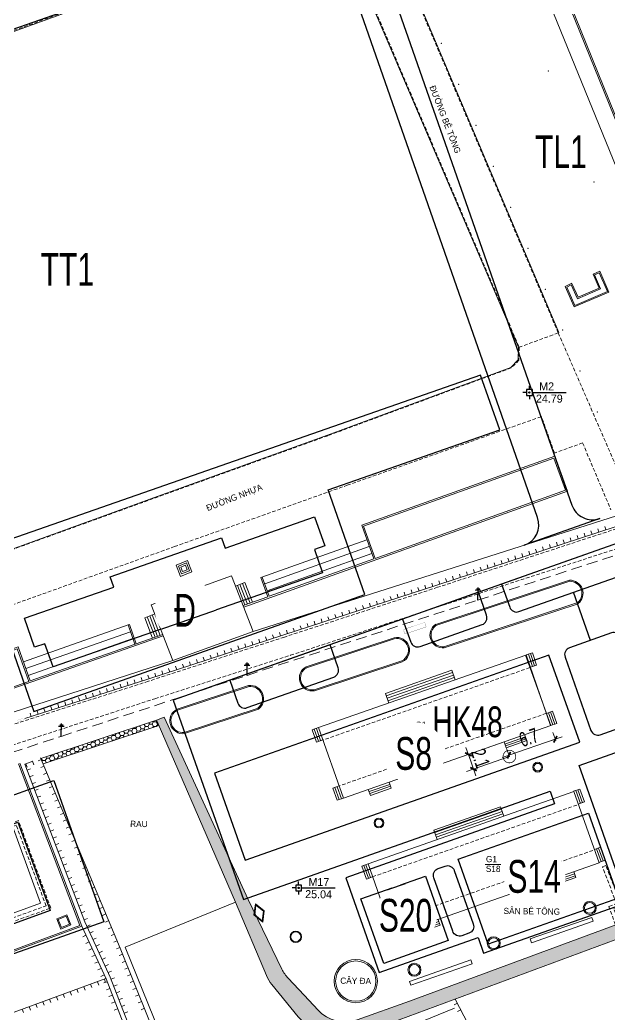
# Model space of a CAD drawing. Header units: inches. Extents: x 496359 to 501064, y 2374078 to 2377203.
# Drawn here: x 500364.5 to 500445.4, y 2376310.4 to 2376447.1 of the extents above; entities that cross this region are included whole.
import ezdxf
from ezdxf.enums import TextEntityAlignment as Align

# ---------------------------------------------------------------- set-up
doc = ezdxf.new("R2010")
doc.units = ezdxf.units.IN
doc.header["$MEASUREMENT"] = 0
doc.linetypes.add('DASHED', pattern=[0.75, 0.5, -0.25])
for name, color, linetype in [('cd', 7, 'Continuous'), ('chu', 6, 'Continuous'), ('coc', 1, 'Continuous'), ('MANH', 147, 'Continuous'), ('MOC - DC2', 1, 'Continuous'), ('NOI', 2, 'Continuous'), ('tl', 8, 'Continuous')]:
    doc.layers.add(name, color=color, linetype=linetype)
for name, color, linetype, lineweight in [('EG Text2', 7, 'Continuous', 18), ('ISO', 252, 'Continuous', 20), ('LC Dim', 8, 'Continuous', 18), ('LC Net dam 1', 30, 'Continuous', 30), ('LC Net manh', 239, 'Continuous', 5)]:
    doc.layers.add(name, color=color, linetype=linetype, lineweight=lineweight)
doc.styles.add('dien giai', font='', dxfattribs={"width": 0.8})
doc.styles.add('EG Hai', font='')
doc.styles.add('style1', font='')
doc.styles.get('dien giai').set_extended_font_data('.VnArial NarrowH')
doc.styles.get('EG Hai').set_extended_font_data('.VnArial NarrowH')
doc.styles.get('style1').set_extended_font_data('.VnAvantH')
doc.dimstyles.new('DIM300', dxfattribs={"dimscale": 0.5, "dimtxt": 2, "dimasz": 0.007, "dimexe": 1, "dimexo": 0, "dimgap": 0.4, "dimtad": 1, "dimtoh": 1, "dimdec": 1, "dimzin": 1, "dimdsep": 46, "dimtxsty": 'dien giai', "dimblk": 'rowdim', "dimcen": 2.5, "dimclrd": 256, "dimclre": 256, "dimclrt": 2, "dimazin": 0, "dimtfac": 1, "dimtdec": 1, "dimtix": 1, "dimtmove": 2, "dimatfit": 0, "dimldrblk": 'dot leader', "dimfxl": 2, "dimtolj": 1, "dimtzin": 0, "dimlwd": -1, "dimlwe": -1, "dimarcsym": 1})
pattern_1 = [(359.267215784, (-736010.08436, -2368366.01803), (0.566607394046, 0.317539068605), [0.375, -0.75]), (119.267215784, (-736010.08436, -2368366.01803), (-0.55830059713, 0.331926862913), [0.375, -0.75]), (59.267215784, (-736010.08436, -2368366.01803), (0.008306796916, 0.64946593152), [-0.75, 0.375])]

# ---------------------------------------------------------------- blocks, each defined once
blk = doc.blocks.new('1')
at = {"layer": 'tl', "color": 250, "lineweight": 0}
blk.add_line((0, -0.5), (0, 0), dxfattribs=at)
blk = doc.blocks.new('cdien')
at = {"layer": 'cd', "extrusion": (-0.000518657, 0.000768986, 1)}
for p, q in [((-0.8, 2.78, 0), (0.76, 2.78, 0)), ((-0.46, 3.14, 0), (0.49, 3.14, 0)), ((0, 0), (0, 3.5, 0))]:
    blk.add_line(p, q, dxfattribs=at)
blk = doc.blocks.new('2')
at = {"layer": 'coc'}
blk.add_blockref('1', (0, 0.5), dxfattribs=at)
blk = doc.blocks.new('MOC')
at = {"layer": 'MOC - DC2'}
for points in [[(-0.4, 0), (-0.9, 0)], [(0, 0.4), (0, 0.9)], [(0.4, 0), (5.03, 0)], [(0, -0.4), (0, -0.9)]]:
    blk.add_lwpolyline(points, dxfattribs=at)
blk.add_lwpolyline([(-0.4, -0.4), (0.4, -0.4), (0.4, 0.4), (-0.4, 0.4)], close=True, dxfattribs=at)
blk.add_circle((0, 0), 0.0868, dxfattribs=at)
blk = doc.blocks.new('Nền HT mới')
at = {"layer": 'MANH', "lineweight": 0}
h = blk.add_hatch(dxfattribs=at)
h.set_pattern_fill('HONEY', color=8, scale=3, angle=-0.7328, style=0)
h.set_pattern_definition(pattern_1)
h.paths.add_polyline_path([(488.18, 64.77), (488.49, 64.03), (504.37, 69.29), (504.27, 69.52), (504.04, 70.02)])
h = blk.add_hatch(dxfattribs=at)
h.set_pattern_fill('HONEY', color=8, scale=3, angle=-0.7328, style=0)
h.set_pattern_definition(pattern_1)
h.paths.add_polyline_path([(522.14, 34.58, -0.075331), (521.29, 35.81), (516.63, 45.39), (505.09, 70.45), (504.04, 70.02), (504.27, 69.52), (514.92, 45.05), (519.15, 34.94, 0.072498), (519.9, 33.71), (523.52, 29.29, 0.090171), (524.88, 28.13), (526.96, 26.92, 0.223732), (531.21, 26.56), (568.27, 40.33), (567.66, 42.11), (567.66, 42.11), (538.81, 31.41), (531.6, 28.85, -0.300657), (526.24, 30.17), (524.32, 32.26)])
at = {"layer": 'chu', "color": 6, "lineweight": 0, "elevation": -28.38}
for points in [[(539.51, 68.69), (541.66, 68.66)], [(549.21, 50.22), (551.36, 50.19)]]:
    blk.add_lwpolyline(points, dxfattribs=at)
at = {"layer": 'MANH', "color": 1, "linetype": 'DASHED', "lineweight": 0, "ltscale": 3, "elevation": -28.38}
blk.add_lwpolyline([(338.8, 83.45), (320.94, 78.75), (340.42, 30.66), (364.41, 31.76), (393.69, 33.78), (433.64, 49.39), (462.8, 58.64), (490.97, 67.81), (516.49, 76.2), (548.21, 86.54), (576.26, 95.7), (610.19, 94.18), (634.86, 101.12), (676.11, 115.48), (714.18, 128.71), (753.35, 142.39), (783.93, 137.98), (839.41, 172.28), (890.57, 190.2), (916.29, 216.65), (939.12, 240.49), (989.34, 305.87)], dxfattribs=at)
at = {"layer": 'MANH', "color": 3, "linetype": 'DASHED', "lineweight": 0, "elevation": -28.38}
for points in [[(556.6, 214.06), (559, 210.7), (599.01, 111.59), (598.35, 108.37), (595.78, 105.71), (542.67, 88.3), (521.63, 81.47), (502.95, 75.39), (481.94, 68.66), (452.95, 59.08)], [(559.23, 123.26), (532.98, 185.24), (531.51, 186.83), (529.4, 187.33), (497.98, 175.91), (466.68, 164.56), (427.19, 150.06), (425.58, 150.41), (422.55, 153.6), (417.52, 158.68), (414.53, 163.86)], [(480.41, 92.1), (456.05, 83.39), (453.21, 84.23), (444.76, 106.69), (437.29, 126.74), (431.92, 141.14), (432.25, 144.44), (434.96, 146.81), (468.96, 159.18), (499.83, 170.41), (524.34, 179.32), (528.09, 179.19), (530.04, 177.09), (553.87, 121.3), (553.84, 119.5), (552.77, 118.45), (527.58, 109.13), (504.3, 100.74), (480.41, 92.1)], [(559.23, 123.26), (553.87, 121.3)], [(559.23, 123.26), (565.51, 108.81)], [(456.19, 75.83), (456.19, 75.83), (482.78, 85.36), (506.52, 93.89), (530.25, 102.32), (556.92, 111.76)], [(562.59, 108.14), (558.71, 106.75), (556.92, 111.76)], [(562.59, 108.14), (566.47, 98.93)], [(565.51, 108.81), (569.33, 99.98)], [(453.92, 56.65), (482.78, 66.13), (503.84, 72.99), (522.46, 78.96), (543.39, 85.83), (596.72, 103.19), (599.35, 104.04), (599.57, 103.72)]]:
    blk.add_lwpolyline(points, dxfattribs=at)
at = {"layer": 'MANH', "lineweight": 0, "elevation": -28.38}
for points in [[(548.54, 191.86), (584.51, 103.64), (517.34, 82.21)], [(559.32, 123.3), (533.06, 185.3), (531.56, 186.92), (529.39, 187.43), (497.95, 176.01), (466.65, 164.65), (427.18, 150.17), (425.63, 150.51), (422.88, 153.4)], [(560.2, 129.63), (561.44, 126.85), (566.18, 128.87), (564.94, 131.73)], [(560.4, 129.56), (561.52, 127.05), (565.98, 128.95), (564.86, 131.53)], [(561.02, 129.88), (561.88, 127.96), (565.06, 129.32), (564.22, 131.26)], [(561.11, 130.04), (561.95, 128.16), (564.86, 129.39), (564.02, 131.33)], [(564.02, 131.33), (564.94, 131.73)], [(564.22, 131.26), (564.86, 131.53)], [(561.09, 130.08), (560.2, 129.63)], [(561.02, 129.88), (560.4, 129.56)], [(581.55, 116.84), (586.94, 103.13), (542.58, 88.59), (521.53, 81.76), (502.85, 75.67), (485.98, 70.27)], [(558.75, 106.38), (560.49, 101.52), (516.03, 85.59)], [(532.25, 96.84), (558.77, 106.32)], [(532.5, 96.72), (558.65, 106.06)], [(558.65, 106.06), (560.23, 101.64), (534.1, 92.27)], [(532.25, 96.84), (533.91, 92.21)], [(532.5, 96.72), (534.1, 92.27)], [(532.95, 94.83), (518.4, 89.64)], [(533.28, 93.89), (518.92, 88.77)], [(533.62, 92.95), (519.26, 87.83)], [(507.35, 89.8), (506.74, 91.35), (508.3, 91.97), (508.92, 90.43), (507.35, 89.8)], [(533.91, 92.21), (519.54, 87.06)], [(517.34, 82.21), (506.29, 78.22), (503.33, 85.89), (514.37, 89.87), (517.34, 82.21)], [(516.2, 88.94), (514.92, 88.45)], [(516.2, 88.94), (517.24, 86.24)], [(518.4, 89.64), (519.35, 86.99)], [(518.58, 89.71), (519.54, 87.06)], [(542.4, 83.21), (560.79, 89.27)], [(542.44, 83.07), (560.84, 89.13)], [(515.18, 88.55), (516.21, 85.87)], [(515.52, 88.68), (516.56, 85.99)], [(515.86, 88.81), (516.9, 86.11)], [(519.35, 86.99), (515.96, 85.78)], [(543.53, 80.11), (561.93, 86.2)], [(543.58, 79.97), (561.98, 86.05)], [(502.44, 84.12), (503.81, 84.65)], [(502.44, 84.12), (503.52, 81.32)], [(502.78, 84.25), (503.87, 81.44)], [(503.12, 84.38), (504.21, 81.56)], [(503.46, 84.51), (504.56, 81.69)], [(500.14, 83.14), (485.78, 78.06)], [(500.47, 82.19), (486.12, 77.12)], [(500.14, 83.14), (500.33, 83.2)], [(500.14, 83.14), (501.08, 80.47)], [(500.33, 83.2), (501.26, 80.53)], [(485.05, 80.11), (458.25, 70.55), (459.97, 65.85), (504.98, 81.62)], [(500.81, 81.25), (486.45, 76.17)], [(486.69, 75.43), (504.91, 81.81)], [(524.62, 77.37), (536.68, 81.36)], [(524.67, 77.23), (536.72, 81.22)], [(484.93, 79.85), (458.51, 70.43), (460.09, 66.1), (486.51, 75.36)], [(484.93, 79.85), (486.51, 75.36)], [(485.05, 80.11), (486.69, 75.43)], [(555.69, 79.3), (554.84, 79.01)], [(556.27, 77.62), (555.69, 79.3)], [(506.29, 78.22), (451.37, 60.46), (447.87, 66.96)], [(525.69, 74.22), (537.76, 78.2)], [(525.74, 74.07), (537.81, 78.06)], [(554.77, 78.98), (526.29, 69.01)], [(558.21, 69.31), (554.72, 78.97)], [(558.19, 69.3), (554.84, 79.01)], [(555.7, 77.43), (555.13, 79.1)], [(555.99, 77.53), (555.41, 79.2)], [(544.61, 76.9), (535.51, 73.71)], [(544.72, 76.57), (535.62, 73.38)], [(544.61, 76.9), (545.07, 75.58)], [(556.27, 77.62), (555.42, 77.33)], [(544.84, 76.24), (535.74, 73.05)], [(544.95, 75.91), (535.85, 72.72)], [(506.89, 71.55), (516.71, 74.81)], [(506.93, 71.41), (516.76, 74.67)], [(535.51, 73.71), (535.97, 72.39)], [(507.86, 68.34), (518.01, 71.7)], [(507.91, 68.2), (518.06, 71.56)], [(558.46, 71.27), (557.61, 70.97)], [(558.48, 69.4), (557.9, 71.07)], [(558.76, 69.5), (558.18, 71.17)], [(559.04, 69.59), (558.46, 71.27)], [(488.18, 64.77), (504.04, 70.02)], [(488.49, 64.03), (504.37, 69.29)], [(525.44, 68.7), (526.29, 69.01)], [(526.04, 67.04), (525.44, 68.7)], [(526.32, 67.14), (525.73, 68.8)], [(526.6, 67.24), (526.01, 68.9)], [(529.73, 59.33), (526.29, 69.01)], [(558.21, 69.31), (529.73, 59.33)], [(559.04, 69.59), (558.19, 69.3)], [(526.04, 67.04), (526.88, 67.34)], [(552.08, 66.24), (551.79, 67.06)], [(551.9, 66.75), (554.73, 67.75)], [(551.99, 66.5), (554.82, 67.49)], [(552.08, 66.24), (554.91, 67.24)], [(554.91, 67.24), (554.62, 68.06)], [(487.07, 64.4), (485.97, 63.99), (494.21, 42.32), (497.7, 34.73), (509.69, 3.79), (509.95, 3.18), (517.32, -13.85), (536.23, -22.81)], [(538.24, -20.41), (533.23, -17.42), (518.93, -10.75), (499.08, 38.69), (488.14, 64.86)], [(485.09, 64.04), (493.54, 41.84), (461.38, 29.95)], [(485.28, 64.12), (493.8, 41.72), (461.45, 29.77)], [(536.27, 60.71), (535.99, 61.53)], [(528.29, 60.7), (529.14, 61)], [(528.88, 59.03), (528.29, 60.7)], [(529.16, 59.13), (528.57, 60.8)], [(529.45, 59.23), (528.85, 60.9)], [(564.84, 50.45), (536.54, 40.5), (533.11, 50.28), (561.39, 60.23)], [(533.44, 59.71), (533.15, 60.53)], [(533.26, 60.22), (536.1, 61.22)], [(533.35, 59.97), (536.19, 60.97)], [(533.44, 59.71), (536.27, 60.71)], [(561.35, 60.27), (562.2, 60.57)], [(564.84, 50.45), (561.39, 60.23)], [(562.27, 58.6), (561.64, 60.37)], [(562.55, 58.7), (561.92, 60.47)], [(562.83, 58.8), (562.2, 60.57)], [(528.88, 59.03), (529.73, 59.33)], [(561.99, 58.51), (562.83, 58.8)], [(542.15, 54.92), (551.3, 58.13)], [(542.27, 54.59), (551.41, 57.81)], [(542.38, 54.27), (551.53, 57.49)], [(551.3, 58.13), (551.75, 56.84)], [(542.49, 53.95), (551.64, 57.17)], [(484.39, 55.09), (488.12, 44.88)], [(542.15, 54.92), (542.61, 53.62)], [(564.2, 52.27), (565.05, 52.57)], [(565.11, 50.61), (564.48, 52.37)], [(565.39, 50.71), (564.76, 52.47)], [(565.67, 50.81), (565.05, 52.57)], [(564.83, 50.5), (565.67, 50.81)], [(533.11, 50.28), (532.26, 49.98)], [(532.88, 48.21), (532.26, 49.98)], [(533.16, 48.31), (532.54, 50.08)], [(533.44, 48.41), (532.82, 50.18)], [(561.65, 48.42), (561.36, 49.23)], [(565.31, 49.88), (565.78, 50.05)], [(533.72, 48.51), (532.88, 48.21)], [(558.78, 47.41), (558.49, 48.22)], [(558.6, 47.92), (561.47, 48.93)], [(558.69, 47.66), (561.56, 48.67)], [(558.78, 47.41), (561.65, 48.42)], [(464.02, 36.09), (488.12, 44.88)], [(516.48, -2.46), (499.73, 38.85), (514.92, 45.05)], [(539.99, 41.37), (542.82, 42.37)], [(543, 41.86), (542.71, 42.67)], [(555.55, 39.45), (564.04, 42.4), (563.85, 42.94), (555.36, 39.99), (555.55, 39.45)], [(493.8, 41.72), (497.12, 34.49), (509.11, 3.55), (509.37, 2.94), (515.96, -13.27), (502.47, -17.83), (485.59, -23.58)], [(535.92, 42.27), (535.07, 41.97)], [(535.69, 40.21), (535.07, 41.97)], [(535.98, 40.3), (535.36, 42.07)], [(536.26, 40.4), (535.64, 42.17)], [(540.17, 40.86), (539.88, 41.68)], [(540.08, 41.11), (542.91, 42.11)], [(540.17, 40.86), (543, 41.86)], [(536.54, 40.5), (535.69, 40.21)], [(538.79, 34.14), (547.23, 37.09), (547.42, 36.55), (538.98, 33.61), (538.79, 34.14)], [(479.98, 28.27), (497.11, 34.52)], [(545.1, 31.72), (566.12, -8.81)], [(544.97, 30.44), (526.24, 22.82)]]:
    blk.add_lwpolyline(points, dxfattribs=at)
for points in [[(553.54, 186.04), (565.11, 190.21), (593, 121.22), (581.55, 116.84)], [(553.8, 185.92), (565, 189.96), (592.74, 121.34), (581.66, 117.1)], [(480.38, 92.19), (456.05, 83.5), (453.29, 84.31), (444.86, 106.72), (437.38, 126.78), (432.02, 141.15), (432.35, 144.39), (435.01, 146.72), (469, 159.09), (499.87, 170.31), (524.36, 179.22), (528.04, 179.09), (529.95, 177.03), (553.77, 121.28), (553.74, 119.54), (552.71, 118.53), (527.55, 109.23), (504.27, 100.83)], [(507.35, 89.8), (506.74, 91.35), (508.3, 91.97), (508.92, 90.43)], [(507.49, 90.13), (507.06, 91.21), (508.16, 91.65), (508.6, 90.57)], [(507.63, 90.45), (507.39, 91.07), (508.02, 91.33), (508.27, 90.71)], [(517.63, 44.8), (517.44, 43.27), (518.67, 42.27), (518.84, 43.83)], [(517.71, 44.61), (517.55, 43.31), (518.59, 42.47), (518.74, 43.78)], [(490.93, 41.34), (492.31, 41.91), (491.74, 43.29), (490.36, 42.72)], [(491.01, 41.53), (492.12, 41.99), (491.66, 43.1), (490.55, 42.64)]]:
    blk.add_lwpolyline(points, close=True, dxfattribs=at)
for points, const_width in [([(538.16, 81.88), (541.09, 82.86), (540.89, 83.47), (537.95, 82.5), (538.17, 81.88)], 0.02), ([(486.01, 70.19), (485.07, 69.86), (485.01, 70.05), (485.95, 70.38), (486.01, 70.19)], 0.01), ([(488.18, 64.77), (487.07, 64.4), (487, 64.59), (488.11, 64.96), (488.18, 64.77)], 0.01)]:
    blk.add_lwpolyline(points, dxfattribs=dict(at, const_width=const_width))
at = {"layer": 'MANH', "linetype": 'DASHED', "lineweight": 0, "elevation": -28.38}
for points in [[(555.33, 77.26), (526.9, 67.3)], [(557.61, 70.98), (529.13, 61)], [(533.72, 48.51), (562.01, 58.46)], [(535.92, 42.27), (564.21, 52.22)]]:
    blk.add_lwpolyline(points, dxfattribs=at)
at = {"layer": 'MANH', "lineweight": 0, "elevation": -28.38}
blk.add_lwpolyline([(568.27, 40.33), (531.21, 26.56, -0.223732), (526.96, 26.92), (524.88, 28.13, -0.090171), (523.52, 29.29), (519.9, 33.71, -0.072498), (519.15, 34.94), (514.92, 45.05), (504.27, 69.52), (504.04, 70.02), (505.09, 70.45), (516.63, 45.39), (521.29, 35.81, 0.075331), (522.14, 34.58), (524.32, 32.26), (526.24, 30.17, 0.300657), (531.6, 28.85), (538.81, 31.41), (567.66, 42.11)], format="xyb", dxfattribs=at)
at = {"layer": 'MANH', "color": 5, "linetype": 'DASHED', "lineweight": 0, "elevation": -28.38}
for points in [[(459, 46.8), (463.51, 34.86), (489.53, 44.22), (485.09, 56.24), (476.03, 52.96)], [(468.23, 49.61), (459.65, 46.51), (463.81, 35.49), (488.89, 44.52), (484.79, 55.6), (476.2, 52.49)], [(567.1, 41.92), (566.2, 44.42), (567.24, 44.83), (565.31, 49.88)], [(567.66, 42.11), (566.87, 44.15), (567.88, 44.55), (565.78, 50.05)]]:
    blk.add_lwpolyline(points, dxfattribs=at)
at = {"layer": 'MANH', "lineweight": 0}
for centre, radius in [((556.42, 63.58, -28.38), 0.675), ((556.42, 63.58, -28.38), 0.525), ((534.61, 55.91, -2.45), 0.675), ((534.61, 55.91, -2.45), 0.525), ((563.57, 44.24, -2.51), 0.892), ((563.57, 44.24, -2.51), 0.742), ((523.18, 40.27, -3.44), 0.787), ((523.18, 40.27, -3.44), 0.687), ((550.38, 39.39, -2.54), 0.892), ((550.38, 39.39, -2.54), 0.742), ((531.43, 34.18, -28.38), 2.97), ((531.43, 34.18, -28.38), 2.77), ((539.48, 35.73, -28.38), 0.892), ((539.48, 35.73, -28.38), 0.742)]:
    blk.add_circle(centre, radius, dxfattribs=at)
for centre, radius, start, end in [((560.82, 87.46, -2.61), 1.82, 309.3992, 91.064), ((560.82, 87.46, -2.61), 1.67, 309.3992, 91.064), ((543.4, 81.74, -2.61), 1.78, 124.1823, 275.7789), ((543.4, 81.74, -2.61), 1.63, 124.1823, 275.7789), ((537.06, 79.65, -2.62), 1.76, 295.4032, 102.483), ((537.06, 79.65, -2.62), 1.61, 295.4032, 102.483), ((525.45, 75.82, -2.53), 1.77, 118.2462, 279.1975), ((525.45, 75.82, -2.53), 1.62, 118.2462, 279.1975), ((516.92, 72.99, -2.73), 1.83, 308.6224, 96.3221), ((516.92, 72.99, -2.73), 1.68, 308.6224, 96.3221), ((507.67, 69.96, -2.66), 1.78, 116.2236, 277.6097), ((507.67, 69.96, -2.66), 1.63, 116.2236, 277.6097)]:
    blk.add_arc(centre, radius, start, end, dxfattribs=at)
for p in [(543.16, 163.04, -2.69), (557.86, 159.24, -2.26), (545.55, 157.41, -2.69), (547.93, 151.79, -2.69), (561, 151.63, -2.26), (550.31, 146.16, -2.69), (564.13, 144.02, -2.26), (552.7, 140.53, -2.69), (555.08, 134.9, -2.69), (557.46, 129.27, -2.69), (559.84, 123.64, -2.69), (562.23, 118.02, -2.69), (564.61, 112.39, -2.69)]:
    blk.add_point(p, dxfattribs=at)
at = {"layer": 'MOC - DC2', "lineweight": 0}
for p in [(555.28, 115.07, -3.58), (523.58, 46.98, -3.34)]:
    blk.add_point(p, dxfattribs=at)
at = {"layer": 'cd', "lineweight": 0, "xscale": 0.5, "yscale": 0.5, "zscale": 0.5, "rotation": 359.2672157837458}
for p in [(548.21, 86.54, -2.48), (516.49, 76.2, -2.58), (490.97, 67.81, -2.96)]:
    blk.add_blockref('cdien', p, dxfattribs=at)
at = {"layer": 'MOC - DC2', "lineweight": 0}
for p in [(555.28, 115.07, -3.56), (523.58, 46.98, -3.34)]:
    blk.add_blockref('MOC', p, dxfattribs=at)
at = {"layer": 'NOI', "lineweight": 0}
for name, p, rotation in [('1', (562.93, 95.26, -28.38), 198.1495761537574), ('1', (563.88, 95.57, -28.38), 198.1495761537574), ('1', (564.83, 95.88, -28.38), 198.1495761537574), ('1', (565.78, 96.19, -28.38), 198.1495761537574), ('1', (559.13, 94.01, -28.38), 198.1495761537574), ('1', (560.08, 94.33, -28.38), 198.1495761537574), ('1', (561.03, 94.64, -28.38), 198.1495761537574), ('1', (561.98, 94.95, -28.38), 198.1495761537574), ('1', (554.38, 92.46, -28.38), 198.1495761537574), ('1', (555.33, 92.77, -28.38), 198.1495761537574), ('1', (556.28, 93.08, -28.38), 198.1495761537574), ('1', (557.23, 93.39, -28.38), 198.1495761537574), ('1', (558.18, 93.7, -28.38), 198.1495761537574), ('1', (550.58, 91.21, -28.38), 198.1495761537574), ('1', (551.53, 91.52, -28.38), 198.1495761537574), ('1', (552.48, 91.83, -28.38), 198.1495761537574), ('1', (553.43, 92.14, -28.38), 198.1495761537574), ('1', (546.78, 89.96, -28.38), 198.1495761537574), ('1', (547.73, 90.28, -28.38), 198.1495761537574), ('1', (548.68, 90.59, -28.38), 198.1495761537574), ('1', (549.63, 90.9, -28.38), 198.1495761537574), ('1', (542.02, 88.41, -28.38), 197.9854804775072), ('1', (542.97, 88.72, -28.38), 198.1495761537574), ('1', (543.92, 89.03, -28.38), 198.1495761537574), ('1', (544.87, 89.34, -28.38), 198.1495761537574), ('1', (545.83, 89.65, -28.38), 198.1495761537574), ('1', (538.22, 87.17, -28.38), 197.9854804775072), ('1', (539.17, 87.48, -28.38), 197.9854804775072), ('1', (540.12, 87.79, -28.38), 197.9854804775072), ('1', (541.07, 88.1, -28.38), 197.9854804775072), ('1', (533.46, 85.63, -28.38), 197.9854804775072), ('1', (534.41, 85.94, -28.38), 197.9854804775072), ('1', (535.37, 86.25, -28.38), 197.9854804775072), ('1', (536.32, 86.56, -28.38), 197.9854804775072), ('1', (537.27, 86.86, -28.38), 197.9854804775072), ('1', (529.66, 84.39, -28.38), 197.9854804775072), ('1', (530.61, 84.7, -28.38), 197.9854804775072), ('1', (531.56, 85.01, -28.38), 197.9854804775072), ('1', (532.51, 85.32, -28.38), 197.9854804775072), ('1', (525.85, 83.16, -28.38), 197.9854804775072), ('1', (526.81, 83.47, -28.38), 197.9854804775072), ('1', (527.76, 83.78, -28.38), 197.9854804775072), ('1', (528.71, 84.09, -28.38), 197.9854804775072), ('1', (521.1, 81.61, -28.38), 198.0342030813725), ('1', (522.05, 81.92, -28.38), 197.9854804775072), ('1', (523, 82.23, -28.38), 197.9854804775072), ('1', (523.95, 82.54, -28.38), 197.9854804775072), ('1', (524.9, 82.85, -28.38), 197.9854804775072), ('1', (517.3, 80.38, -28.38), 198.0342030813725), ('1', (518.25, 80.69, -28.38), 198.0342030813725), ('1', (519.2, 81, -28.38), 198.0342030813725), ('1', (520.15, 81.31, -28.38), 198.0342030813725), ('1', (512.54, 78.83, -28.38), 198.0342030813725), ('1', (513.49, 79.14, -28.38), 198.0342030813725), ('1', (514.44, 79.45, -28.38), 198.0342030813725), ('1', (515.39, 79.76, -28.38), 198.0342030813725), ('1', (516.34, 80.07, -28.38), 198.0342030813725), ('1', (508.74, 77.59, -28.38), 198.0342030813725), ('1', (509.69, 77.9, -28.38), 198.0342030813725), ('1', (510.64, 78.21, -28.38), 198.0342030813725), ('1', (511.59, 78.52, -28.38), 198.0342030813725), ('1', (504.93, 76.35, -28.38), 198.0342030813725), ('1', (505.88, 76.66, -28.38), 198.0342030813725), ('1', (506.84, 76.97, -28.38), 198.0342030813725), ('1', (507.79, 77.28, -28.38), 198.0342030813725), ('1', (500.18, 74.82, -28.38), 197.7728068051861), ('1', (501.13, 75.12, -28.38), 197.7728068051861), ('1', (502.08, 75.43, -28.38), 197.7728068051861), ('1', (503.03, 75.73, -28.38), 198.0342030813725), ('1', (503.98, 76.04, -28.38), 198.0342030813725), ('1', (496.37, 73.6, -28.38), 197.7728068051861), ('1', (497.32, 73.9, -28.38), 197.7728068051861), ('1', (498.27, 74.21, -28.38), 197.7728068051861), ('1', (499.22, 74.51, -28.38), 197.7728068051861), ('1', (491.61, 72.07, -28.38), 197.7728068051861), ('1', (492.56, 72.37, -28.38), 197.7728068051861), ('1', (493.51, 72.68, -28.38), 197.7728068051861), ('1', (494.46, 72.98, -28.38), 197.7728068051861), ('1', (495.41, 73.29, -28.38), 197.7728068051861), ('1', (487.8, 70.85, -28.38), 197.7728068051861), ('1', (488.75, 71.15, -28.38), 197.7728068051861), ('1', (489.7, 71.46, -28.38), 197.7728068051861), ('1', (490.65, 71.76, -28.38), 197.7728068051861), ('1', (486.84, 70.54, -28.38), 197.7728068051861), ('2', (487.04, 64.39, -28.38), 200.8257501729812), ('2', (488.24, 64.63, -28.38), 112.6837127364963), ('2', (486.1, 64.04, -28.38), 200.8257501729812), ('2', (486.28, 63.18, -28.38), 290.8257501640903), ('2', (488.63, 63.71, -28.38), 112.6837127364963), ('2', (486.63, 62.25, -28.38), 290.8257501640903), ('2', (486.99, 61.31, -28.38), 290.8257501640903), ('2', (489.01, 62.78, -28.38), 112.6837127364963), ('2', (489.4, 61.86, -28.38), 112.6837127364963), ('2', (487.34, 60.38, -28.38), 290.8257501640903), ('2', (489.78, 60.94, -28.38), 112.6837127364963), ('2', (487.7, 59.44, -28.38), 290.8257501640903), ('2', (490.17, 60.02, -28.38), 112.6837127364963), ('2', (490.55, 59.09, -28.38), 112.6837127364963), ('2', (488.06, 58.51, -28.38), 290.8257501640903), ('2', (488.41, 57.57, -28.38), 290.8257501640903), ('2', (490.94, 58.17, -28.38), 112.6837127364963), ('2', (488.77, 56.64, -28.38), 290.8257501640903), ('2', (491.33, 57.25, -28.38), 112.6837127364963), ('2', (491.71, 56.33, -28.38), 112.6837127364963), ('2', (489.12, 55.71, -28.38), 290.8257501640903), ('2', (489.48, 54.77, -28.38), 290.8257501640903), ('2', (492.1, 55.4, -28.38), 112.6837127364963), ('2', (489.83, 53.84, -28.38), 290.8257501640903), ('2', (492.48, 54.48, -28.38), 112.6837127364963), ('2', (492.87, 53.56, -28.38), 112.6837127364963), ('2', (490.19, 52.9, -28.38), 290.8257501640903), ('2', (490.54, 51.97, -28.38), 290.8257501640903), ('2', (493.25, 52.64, -28.38), 112.6837127364963), ('2', (490.9, 51.03, -28.38), 290.8257501640903), ('2', (493.64, 51.71, -28.38), 112.6837127364963), ('2', (494.02, 50.79, -28.38), 112.6837127364963), ('2', (491.26, 50.1, -28.38), 290.8257501640903), ('2', (491.61, 49.16, -28.38), 290.8257501640903), ('2', (494.41, 49.87, -28.38), 112.6837127364963), ('2', (491.97, 48.23, -28.38), 290.8257501640903), ('2', (494.8, 48.95, -28.38), 112.6837127364963), ('2', (495.18, 48.02, -28.38), 112.6837127364963), ('2', (492.32, 47.29, -28.38), 290.8257501640903), ('2', (492.68, 46.36, -28.38), 290.8257501640903), ('2', (495.57, 47.1, -28.38), 112.6837127364963), ('2', (493.03, 45.42, -28.38), 290.8257501640903), ('2', (495.95, 46.18, -28.38), 112.6837127364963), ('2', (496.34, 45.25, -28.38), 112.6837127364963), ('2', (493.39, 44.49, -28.38), 290.8257501640903), ('2', (493.74, 43.55, -28.38), 290.8257501640903), ('2', (496.72, 44.33, -28.38), 112.6837127364963), ('2', (494.1, 42.62, -28.38), 290.8257501640903), ('2', (497.11, 43.41, -28.38), 112.6837127364963), ('2', (497.5, 42.49, -28.38), 112.6837127364963), ('1', (493.96, 41.38, -28.38), 294.6771772479821), ('2', (494.5, 41.7, -28.38), 294.6771772483964), ('2', (494.91, 40.79, -28.38), 294.6771772483964), ('2', (497.88, 41.56, -28.38), 112.6837127364963), ('1', (494.37, 40.47, -28.38), 294.6771772479821), ('2', (495.33, 39.89, -28.38), 294.6771772483964), ('2', (498.27, 40.64, -28.38), 112.6837127364963), ('2', (498.65, 39.72, -28.38), 112.6837127364963), ('1', (494.79, 39.57, -28.38), 294.6771772479821), ('1', (495.21, 38.66, -28.38), 294.6771772479821), ('2', (495.75, 38.98, -28.38), 294.6771772483964), ('2', (496.17, 38.07, -28.38), 294.6771772483964), ('2', (499.04, 38.8, -28.38), 112.6837127364963), ('1', (495.63, 37.75, -28.38), 294.6771772479821), ('2', (496.58, 37.16, -28.38), 294.6771772483964), ('2', (499.41, 37.87, -28.38), 111.8759119317172), ('2', (499.79, 36.94, -28.38), 111.8759119317172), ('1', (496.04, 36.84, -28.38), 294.6771772479821), ('1', (496.46, 35.93, -28.38), 294.6771772479821), ('2', (497, 36.25, -28.38), 294.6771772483964), ('2', (497.42, 35.34, -28.38), 294.6771772483964), ('2', (500.16, 36.01, -28.38), 111.8759119317172), ('1', (496.88, 35.02, -28.38), 294.6771772479821), ('1', (496.89, 34.44, -28.38), 20.05955373649849), ('2', (497.82, 34.43, -28.38), 291.18305768922), ('2', (500.53, 35.08, -28.38), 111.8759119317172), ('1', (493.13, 33.07, -28.38), 20.05955373649849), ('1', (494.07, 33.41, -28.38), 20.05955373649849), ('1', (495.01, 33.75, -28.38), 20.05955373649849), ('1', (495.95, 34.1, -28.38), 20.05955373649849), ('1', (497.27, 34.1, -28.38), 291.183057689102), ('1', (497.63, 33.17, -28.38), 291.183057689102), ('2', (498.18, 33.49, -28.38), 291.18305768922), ('2', (500.9, 34.16, -28.38), 111.8759119317172), ('2', (501.28, 33.23, -28.38), 111.8759119317172), ('1', (489.38, 31.7, -28.38), 20.05955373649849), ('1', (490.32, 32.04, -28.38), 20.05955373649849), ('1', (491.25, 32.38, -28.38), 20.05955373649849), ('1', (492.19, 32.72, -28.38), 20.05955373649849), ('1', (497.99, 32.24, -28.38), 291.183057689102), ('2', (498.54, 32.56, -28.38), 291.18305768922), ('2', (498.9, 31.63, -28.38), 291.18305768922), ('2', (501.65, 32.3, -28.38), 111.8759119317172), ('1', (485.62, 30.32, -28.38), 20.05955373649849), ('1', (486.56, 30.67, -28.38), 20.05955373649849), ('1', (487.5, 31.01, -28.38), 20.05955373649849), ('1', (488.44, 31.35, -28.38), 20.05955373649849), ('1', (498.36, 31.31, -28.38), 291.183057689102), ('1', (498.72, 30.37, -28.38), 291.183057689102), ('2', (499.26, 30.7, -28.38), 291.18305768922), ('2', (502.02, 31.37, -28.38), 111.8759119317172), ('2', (502.39, 30.44, -28.38), 111.8759119317172), ('1', (545.4, 31.13, -3.98), 297.4092971244453), ('1', (545.86, 30.25, -3.98), 297.4092971244453), ('2', (499.63, 29.76, -28.38), 291.18305768922)]:
    blk.add_blockref(name, p, dxfattribs=dict(at, rotation=rotation))
at = {"layer": 'chu', "color": 6, "lineweight": 0, "style": 'style1'}
for s, rotation, p in [('§¦êNG B£ T¤NG', 291.0888, (541.53, 157.07, -28.38)), ('§¦êNG NHùA', 21.4266, (511.09, 98.76, -28.38)), ('G1', 359.2672, (539.6, 69, -28.38)), ('S17', 359.2672, (539.58, 67.67, -28.38)), ('RAU', 359.2672, (500.43, 55.37, -28.38)), ('G1', 359.2672, (549.3, 50.53, -28.38)), ('S18', 359.2672, (549.28, 49.2, -28.38)), ('S¢N B£ T¤NG', 359.2672, (551.72, 43.4, -28.38)), ('C¢Y §A', 359.2672, (529.29, 33.82, -28.38))]:
    blk.add_text(s, height=0.85, rotation=rotation, dxfattribs=at).set_placement(p)
at = {"layer": 'MOC - DC2', "lineweight": 0, "style": 'style1'}
for s, p in [('M2', (556.62, 115.36, -3.56)), ('24.79', (556.17, 113.68, -3.56))]:
    blk.add_text(s, height=1.1, dxfattribs=at).set_placement(p)
for s, p in [('M17', (524.92, 47.27, -3.34)), ('25.04', (524.47, 45.59, -3.34))]:
    blk.add_text(s, height=1.1, rotation=359.2672, dxfattribs=at).set_placement(p)
blk = doc.blocks.new('rowdim')
blk.add_line((-200, 0), (200, 0))
at = {"const_width": 50}
blk.add_lwpolyline([(-71, -71), (71, 71)], dxfattribs=at)
blk = doc.blocks.new('*D489')
at = {"layer": 'Defpoints', "color": 0, "transparency": 16777216}
for p in [(500438.04, 2376348.19), (500438.1, 2376348.02), (500431.72, 2376345.81)]:
    blk.add_point(p, dxfattribs=at)
at = {"layer": 'LC Dim', "transparency": 16777216}
for p, q in [((500438.1, 2376348.02), (500437.71, 2376349.13)), ((500431.67, 2376345.99), (500438.03, 2376348.18)), ((500431.72, 2376345.81), (500431.34, 2376346.93))]:
    blk.add_line(p, q, dxfattribs=at)
for p, xscale, yscale, zscale, rotation in [((500438.04, 2376348.19), 0.005, 0.005, 0.005, 19.04248188913951), ((500431.66, 2376345.99), 0.005000000000000001, 0.005000000000000001, 0.005000000000000001, 199.0424818891395)]:
    blk.add_blockref('rowdim', p, dxfattribs=dict(at, xscale=xscale, yscale=yscale, zscale=zscale, rotation=rotation))
at = {"layer": 'LC Dim', "color": 2, "transparency": 16777216, "insert": (500434.39, 2376348.43), "char_height": 2, "attachment_point": 5, "rotation": 19.0425, "style": 'dien giai'}
blk.add_mtext('\\A1;6.7', dxfattribs=at)
blk = doc.blocks.new('dot leader')
at = {"const_width": 50}
blk.add_lwpolyline([(-25, 0, 1), (25, 0, 1)], format="xyb", close=True, dxfattribs=at)
blk = doc.blocks.new('*D490')
at = {"layer": 'Defpoints', "color": 0, "transparency": 16777216}
for p in [(500431.01, 2376347.84), (500426.09, 2376346.12), (500431.72, 2376345.81)]:
    blk.add_point(p, dxfattribs=at)
at = {"layer": 'LC Dim', "transparency": 16777216}
for p, q in [((500431.01, 2376347.84), (500425.14, 2376345.79)), ((500426.09, 2376346.12), (500426.09, 2376346.13)), ((500426.8, 2376344.09), (500426.09, 2376346.12)), ((500431.72, 2376345.81), (500425.85, 2376343.76)), ((500426.8, 2376344.09), (500426.8, 2376344.08))]:
    blk.add_line(p, q, dxfattribs=at)
at = {"layer": 'LC Dim', "transparency": 16777216, "xscale": 0.005, "yscale": 0.005, "zscale": 0.005}
for p, rotation in [((500426.09, 2376346.12), 289.3025581663958), ((500426.8, 2376344.09), 109.3025581663958)]:
    blk.add_blockref('rowdim', p, dxfattribs=dict(at, rotation=rotation))
at = {"layer": 'LC Dim', "color": 2, "transparency": 16777216, "insert": (500427.77, 2376345.57), "char_height": 2, "attachment_point": 5, "rotation": 289.3026, "style": 'dien giai'}
blk.add_mtext('\\A1;2.1', dxfattribs=at)

msp = doc.modelspace()

# ---------------------------------------------------------------- linework, layer by layer
at = {"layer": 'LC Net dam 1'}
msp.add_line((500442.85, 2376361.78), (500440.52, 2376368.38), dxfattribs=at)
for points in [[(500447.49, 2376375.46), (500430.65, 2376369.51), (500431.77, 2376366.34, 0.414214), (500433.04, 2376365.73), (500448, 2376371.02, 0.414214), (500448.61, 2376372.3)], [(500427.46, 2376368.38), (500417.05, 2376364.7), (500418.18, 2376361.53, 0.413623), (500419.45, 2376360.93), (500427.97, 2376363.94, 0.414214), (500428.58, 2376365.22)], [(500444.21, 2376348.81), (500449.96, 2376350.84, 0.414214), (500450.57, 2376352.12), (500447.01, 2376362.19, 0.414214), (500445.73, 2376362.8), (500439.98, 2376360.76, 0.414214), (500439.37, 2376359.49), (500442.93, 2376349.41, 0.414214)], [(500407.1, 2376361.18), (500393.32, 2376356.3), (500394.43, 2376353.14, 0.414214), (500395.71, 2376352.53), (500407.61, 2376356.74, 0.414214), (500408.22, 2376358.01)], [(500354, 2376342.4), (500355.32, 2376338.66, 0.414401), (500356.6, 2376338.05), (500369.17, 2376342.5), (500376.04, 2376323.08), (500341.35, 2376310.81), (500334.59, 2376329.93), (500343.2, 2376333.16, 0.414401), (500343.79, 2376334.45), (500342.35, 2376338.28)]]:
    msp.add_lwpolyline(points, format="xyb", close=True, dxfattribs=at)
at = {"layer": 'LC Net dam 1', "const_width": 0.1}
msp.add_lwpolyline([(500430.86, 2376345.81, 1), (500432.59, 2376345.81, 1)], format="xyb", close=True, dxfattribs=at)
at = {"layer": 'LC Net dam 1'}
msp.add_lwpolyline([(500347.27, 2376330.61), (500346.27, 2376333.36), (500354.13, 2376336.23), (500355.13, 2376333.48), (500364.22, 2376336.79), (500368.65, 2376324.64), (500342.61, 2376315.15), (500338.18, 2376327.29)], close=True, dxfattribs=at)

# ---------------------------------------------------------------- block references
at = {"layer": 'LC Net manh'}
msp.add_blockref('Nền HT mới', (499879.2, 2376280.77, 2.92), dxfattribs=at)

# ---------------------------------------------------------------- texts
at = {"layer": 'EG Text2', "style": 'EG Hai', "width": 0.8}
msp.add_text('hk48', height=4.224, rotation=0, dxfattribs=at).set_placement((500425.97, 2376350.59, -0.04), align=Align.MIDDLE_CENTER)

# ---------------------------------------------------------------- dimensions: what is measured, and where the dimension line sits
at = {"layer": 'LC Dim'}
for p2, distance, picture, middle in [((500438.098, 2376348.0153, -25.452), 0.1808, '*D489', (500434.387, 2376348.4291, -25.452)), ((500431.0118, 2376347.8404, -25.452), 5.2165, '*D490', (500427.7685, 2376345.5671, -25.452))]:
    dim = msp.add_aligned_dim(p1=(500431.7214, 2376345.8144, -25.452), p2=p2, distance=distance, dimstyle='DIM300', override={"dimscale": 1, "dimasz": 0.005, "dimpost": ''}, dxfattribs=at)
    dim.commit()
    dim.dimension.update_dxf_attribs({"geometry": picture, "text_midpoint": middle})

# ---------------------------------------------------------------- next in the draw order: wipeouts: each hides what was drawn before it
at = {"ltscale": 500}
for points, z in [([(500435.9, 2376426), (500435.43, 2376426.55), (500435.18, 2376426.95), (500434.95, 2376427.44), (500434.78, 2376427.97), (500434.69, 2376428.46), (500434.65, 2376428.9), (500434.67, 2376429.43), (500434.73, 2376429.83), (500434.89, 2376430.41), (500435.02, 2376430.72), (500435.24, 2376431.16), (500435.51, 2376431.55), (500435.89, 2376431.99), (500436.29, 2376432.35), (500436.76, 2376432.67), (500437.22, 2376432.89), (500437.65, 2376433.05), (500438.05, 2376433.15), (500438.55, 2376433.22), (500438.99, 2376433.24), (500439.4, 2376433.21), (500439.94, 2376433.11), (500440.35, 2376432.98), (500440.73, 2376432.82), (500441.32, 2376432.47), (500441.58, 2376432.27), (500441.88, 2376432), (500442.13, 2376431.73), (500442.4, 2376431.38), (500442.64, 2376430.97), (500442.8, 2376430.63), (500442.93, 2376430.27), (500443.05, 2376429.82), (500443.11, 2376429.42), (500443.12, 2376428.84), (500443.07, 2376428.29), (500442.97, 2376427.86), (500442.85, 2376427.5), (500442.66, 2376427.06), (500442.44, 2376426.68), (500442.23, 2376426.39), (500441.89, 2376426.01), (500441.63, 2376425.77), (500441.22, 2376425.46), (500440.94, 2376425.29), (500440.69, 2376425.16), (500440.39, 2376425.04), (500440.04, 2376424.92), (500439.71, 2376424.84), (500439.36, 2376424.79), (500439.01, 2376424.76), (500438.72, 2376424.77), (500438.29, 2376424.8), (500437.92, 2376424.87), (500437.52, 2376424.99), (500437.12, 2376425.15), (500436.65, 2376425.4), (500436.43, 2376425.55), (500436.12, 2376425.79)], -292.38), ([(500368.1, 2376409.83), (500367.63, 2376410.38), (500367.38, 2376410.78), (500367.15, 2376411.27), (500366.98, 2376411.8), (500366.89, 2376412.29), (500366.85, 2376412.73), (500366.87, 2376413.26), (500366.93, 2376413.66), (500367.09, 2376414.24), (500367.22, 2376414.55), (500367.44, 2376414.99), (500367.71, 2376415.38), (500368.09, 2376415.82), (500368.49, 2376416.18), (500368.96, 2376416.5), (500369.42, 2376416.72), (500369.85, 2376416.88), (500370.25, 2376416.98), (500370.75, 2376417.05), (500371.19, 2376417.07), (500371.6, 2376417.04), (500372.14, 2376416.94), (500372.55, 2376416.81), (500372.93, 2376416.65), (500373.52, 2376416.3), (500373.78, 2376416.1), (500374.08, 2376415.83), (500374.33, 2376415.56), (500374.6, 2376415.21), (500374.84, 2376414.8), (500375, 2376414.46), (500375.13, 2376414.1), (500375.25, 2376413.65), (500375.31, 2376413.25), (500375.33, 2376412.67), (500375.27, 2376412.12), (500375.17, 2376411.68), (500375.06, 2376411.33), (500374.86, 2376410.89), (500374.64, 2376410.51), (500374.43, 2376410.22), (500374.09, 2376409.84), (500373.83, 2376409.6), (500373.42, 2376409.29), (500373.14, 2376409.12), (500372.89, 2376408.99), (500372.59, 2376408.87), (500372.24, 2376408.75), (500371.91, 2376408.67), (500371.56, 2376408.62), (500371.21, 2376408.59), (500370.92, 2376408.6), (500370.49, 2376408.63), (500370.12, 2376408.7), (500369.72, 2376408.82), (500369.32, 2376408.98), (500368.85, 2376409.23), (500368.63, 2376409.38), (500368.32, 2376409.62)], -292.38), ([(500384.27, 2376362.97), (500383.8, 2376363.52), (500383.55, 2376363.92), (500383.32, 2376364.42), (500383.15, 2376364.95), (500383.05, 2376365.44), (500383.02, 2376365.88), (500383.04, 2376366.41), (500383.1, 2376366.81), (500383.26, 2376367.38), (500383.38, 2376367.7), (500383.61, 2376368.13), (500383.87, 2376368.53), (500384.25, 2376368.97), (500384.66, 2376369.33), (500385.13, 2376369.64), (500385.59, 2376369.87), (500386.02, 2376370.03), (500386.41, 2376370.13), (500386.92, 2376370.2), (500387.35, 2376370.21), (500387.77, 2376370.18), (500388.31, 2376370.08), (500388.72, 2376369.96), (500389.1, 2376369.79), (500389.69, 2376369.45), (500389.95, 2376369.25), (500390.25, 2376368.98), (500390.5, 2376368.7), (500390.77, 2376368.35), (500391.01, 2376367.94), (500391.17, 2376367.6), (500391.3, 2376367.25), (500391.41, 2376366.8), (500391.47, 2376366.4), (500391.49, 2376365.82), (500391.44, 2376365.27), (500391.34, 2376364.83), (500391.22, 2376364.48), (500391.02, 2376364.04), (500390.8, 2376363.66), (500390.6, 2376363.37), (500390.26, 2376362.99), (500390, 2376362.74), (500389.59, 2376362.44), (500389.31, 2376362.27), (500389.06, 2376362.14), (500388.76, 2376362.01), (500388.41, 2376361.9), (500388.07, 2376361.82), (500387.73, 2376361.77), (500387.38, 2376361.74), (500387.09, 2376361.74), (500386.65, 2376361.78), (500386.29, 2376361.85), (500385.89, 2376361.97), (500385.49, 2376362.12), (500385.01, 2376362.38), (500384.79, 2376362.53), (500384.49, 2376362.77)], -317.03), ([(500415.65, 2376343.31), (500415.19, 2376343.86), (500414.93, 2376344.26), (500414.7, 2376344.75), (500414.53, 2376345.28), (500414.44, 2376345.77), (500414.41, 2376346.21), (500414.43, 2376346.74), (500414.49, 2376347.14), (500414.64, 2376347.72), (500414.77, 2376348.03), (500414.99, 2376348.47), (500415.26, 2376348.86), (500415.64, 2376349.3), (500416.04, 2376349.66), (500416.52, 2376349.98), (500416.97, 2376350.21), (500417.41, 2376350.36), (500417.8, 2376350.46), (500418.31, 2376350.54), (500418.74, 2376350.55), (500419.15, 2376350.52), (500419.69, 2376350.42), (500420.1, 2376350.29), (500420.49, 2376350.13), (500421.07, 2376349.78), (500421.33, 2376349.58), (500421.63, 2376349.31), (500421.89, 2376349.04), (500422.15, 2376348.69), (500422.4, 2376348.28), (500422.56, 2376347.94), (500422.68, 2376347.59), (500422.8, 2376347.13), (500422.86, 2376346.73), (500422.88, 2376346.15), (500422.82, 2376345.6), (500422.72, 2376345.17), (500422.61, 2376344.81), (500422.41, 2376344.37), (500422.19, 2376343.99), (500421.98, 2376343.7), (500421.65, 2376343.32), (500421.38, 2376343.08), (500420.97, 2376342.77), (500420.7, 2376342.6), (500420.44, 2376342.48), (500420.14, 2376342.35), (500419.79, 2376342.23), (500419.46, 2376342.15), (500419.11, 2376342.1), (500418.76, 2376342.07), (500418.47, 2376342.08), (500418.04, 2376342.12), (500417.68, 2376342.18), (500417.27, 2376342.3), (500416.88, 2376342.46), (500416.4, 2376342.71), (500416.18, 2376342.86), (500415.87, 2376343.1)], -292.38), ([(500432.21, 2376326.4), (500431.74, 2376326.95), (500431.49, 2376327.35), (500431.26, 2376327.84), (500431.09, 2376328.37), (500430.99, 2376328.86), (500430.96, 2376329.3), (500430.98, 2376329.83), (500431.04, 2376330.23), (500431.2, 2376330.81), (500431.33, 2376331.12), (500431.55, 2376331.56), (500431.81, 2376331.95), (500432.19, 2376332.39), (500432.6, 2376332.75), (500433.07, 2376333.07), (500433.53, 2376333.3), (500433.96, 2376333.46), (500434.36, 2376333.56), (500434.86, 2376333.63), (500435.29, 2376333.64), (500435.71, 2376333.61), (500436.25, 2376333.51), (500436.66, 2376333.38), (500437.04, 2376333.22), (500437.63, 2376332.87), (500437.89, 2376332.68), (500438.19, 2376332.41), (500438.44, 2376332.13), (500438.71, 2376331.78), (500438.95, 2376331.37), (500439.11, 2376331.03), (500439.24, 2376330.68), (500439.36, 2376330.22), (500439.42, 2376329.82), (500439.43, 2376329.24), (500439.38, 2376328.69), (500439.28, 2376328.26), (500439.16, 2376327.91), (500438.97, 2376327.46), (500438.75, 2376327.08), (500438.54, 2376326.8), (500438.2, 2376326.41), (500437.94, 2376326.17), (500437.53, 2376325.86), (500437.25, 2376325.69), (500437, 2376325.57), (500436.7, 2376325.44), (500436.35, 2376325.32), (500436.02, 2376325.24), (500435.67, 2376325.19), (500435.32, 2376325.17), (500435.03, 2376325.17), (500434.6, 2376325.21), (500434.23, 2376325.28), (500433.83, 2376325.39), (500433.43, 2376325.55), (500432.96, 2376325.81), (500432.74, 2376325.95), (500432.43, 2376326.19)], -292.38), ([(500414.56, 2376321.05), (500414.09, 2376321.6), (500413.84, 2376322), (500413.61, 2376322.5), (500413.44, 2376323.03), (500413.35, 2376323.52), (500413.31, 2376323.96), (500413.33, 2376324.49), (500413.39, 2376324.89), (500413.55, 2376325.47), (500413.68, 2376325.78), (500413.9, 2376326.21), (500414.17, 2376326.61), (500414.55, 2376327.05), (500414.95, 2376327.41), (500415.42, 2376327.72), (500415.88, 2376327.95), (500416.31, 2376328.11), (500416.71, 2376328.21), (500417.21, 2376328.28), (500417.65, 2376328.29), (500418.06, 2376328.26), (500418.6, 2376328.16), (500419.01, 2376328.04), (500419.39, 2376327.87), (500419.98, 2376327.53), (500420.24, 2376327.33), (500420.54, 2376327.06), (500420.79, 2376326.79), (500421.06, 2376326.44), (500421.3, 2376326.02), (500421.46, 2376325.68), (500421.59, 2376325.33), (500421.71, 2376324.88), (500421.77, 2376324.48), (500421.78, 2376323.9), (500421.73, 2376323.35), (500421.63, 2376322.91), (500421.52, 2376322.56), (500421.32, 2376322.12), (500421.1, 2376321.74), (500420.89, 2376321.45), (500420.55, 2376321.07), (500420.29, 2376320.83), (500419.88, 2376320.52), (500419.6, 2376320.35), (500419.35, 2376320.22), (500419.05, 2376320.09), (500418.7, 2376319.98), (500418.37, 2376319.9), (500418.02, 2376319.85), (500417.67, 2376319.82), (500417.38, 2376319.82), (500416.95, 2376319.86), (500416.58, 2376319.93), (500416.18, 2376320.05), (500415.78, 2376320.2), (500415.31, 2376320.46), (500415.09, 2376320.61), (500414.78, 2376320.85)], -292.38)]:
    msp.add_wipeout(points, dxfattribs=at).translate(0, 0, z).dxf.layer = 'ISO'

# ---------------------------------------------------------------- next in the draw order: linework, layer by layer
at = {"layer": 'LC Net dam 1'}
for points in [[(500345.15, 2376343.51), (500334.78, 2376339.84, 0.413168), (500336.61, 2376343.66), (500301.36, 2376444.46, 0.414214), (500297.54, 2376446.3), (500307.92, 2376449.94, 0.414214), (500306.08, 2376446.11), (500309.81, 2376435.46, 0.414214), (500313.63, 2376433.61), (500409.91, 2376467.28), (500440.31, 2376380.36, 0.41526), (500444.14, 2376378.52), (500433.77, 2376374.85, 0.413168), (500435.6, 2376378.67), (500407.83, 2376458.08, 0.414214), (500404.01, 2376459.92), (500315.28, 2376428.89, 0.414214), (500313.44, 2376425.07), (500341.31, 2376345.35, 0.41526)], [(500502.29, 2376364.05), (500494.06, 2376387.32), (500476.69, 2376381.17, -0.41211), (500475.41, 2376381.8), (500474.33, 2376384.96), (500385.53, 2376353.55), (500395.21, 2376326.17), (500437.31, 2376341.06), (500437.94, 2376339.29), (500409.25, 2376329.14), (500413.86, 2376316.11), (500427.43, 2376320.92), (500428.19, 2376318.77), (500447.97, 2376325.76), (500441.31, 2376344.6), (500454.86, 2376349.39), (500461.52, 2376330.55), (500481.3, 2376337.55), (500480.54, 2376339.7), (500496, 2376345.17), (500491.39, 2376358.2), (500460.81, 2376347.38), (500460.19, 2376349.15)], [(500424.16, 2376330.15), (500426.77, 2376322.8, -0.414213), (500426.16, 2376321.52), (500425.21, 2376321.19, -0.414214), (500423.94, 2376321.8), (500421.34, 2376329.15, -0.414214), (500421.95, 2376330.43), (500422.89, 2376330.76, -0.414214)]]:
    msp.add_lwpolyline(points, format="xyb", close=True, dxfattribs=at)
for points in [[(500411.87, 2376368.1), (500406.85, 2376382.46), (500430.4, 2376390.69), (500427.76, 2376398.24), (500335.14, 2376365.86), (500337.78, 2376358.31), (500361.33, 2376366.54), (500366.41, 2376352.02)], [(500369.04, 2376358.12), (500367.92, 2376361.32), (500366.51, 2376360.83), (500365.11, 2376364.81), (500377.39, 2376369.11), (500376.9, 2376370.52), (500392.19, 2376375.87), (500392.69, 2376374.45), (500404.97, 2376378.75), (500406.36, 2376374.77), (500404.94, 2376374.27), (500406.07, 2376371.06)], [(500395.43, 2376331.55), (500441.38, 2376347.8), (500437.15, 2376359.76), (500391.2, 2376343.51)], [(500446.7, 2376326.37), (500428.8, 2376320.04), (500424.67, 2376331.71), (500442.57, 2376338.04)], [(500414.47, 2376317.39), (500411.33, 2376326.25), (500420.19, 2376329.39), (500423.33, 2376320.52)]]:
    msp.add_lwpolyline(points, close=True, dxfattribs=at)

# ---------------------------------------------------------------- next in the draw order: texts
at = {"layer": 'EG Text2', "style": 'EG Hai', "width": 0.8}
for s, p in [('tl1', (500438.81, 2376428.93, -292.38)), ('tt1', (500371.01, 2376412.76, -292.38)), ('®', (500387.18, 2376365.91, -317.03)), ('S8', (500418.57, 2376346.24, -292.38)), ('S14', (500435.12, 2376329.34, -292.38)), ('s20', (500417.47, 2376323.99, -292.38))]:
    msp.add_text(s, height=4.5, rotation=0, dxfattribs=at).set_placement(p, align=Align.MIDDLE_CENTER)

doc.saveas('drawing.dxf')
